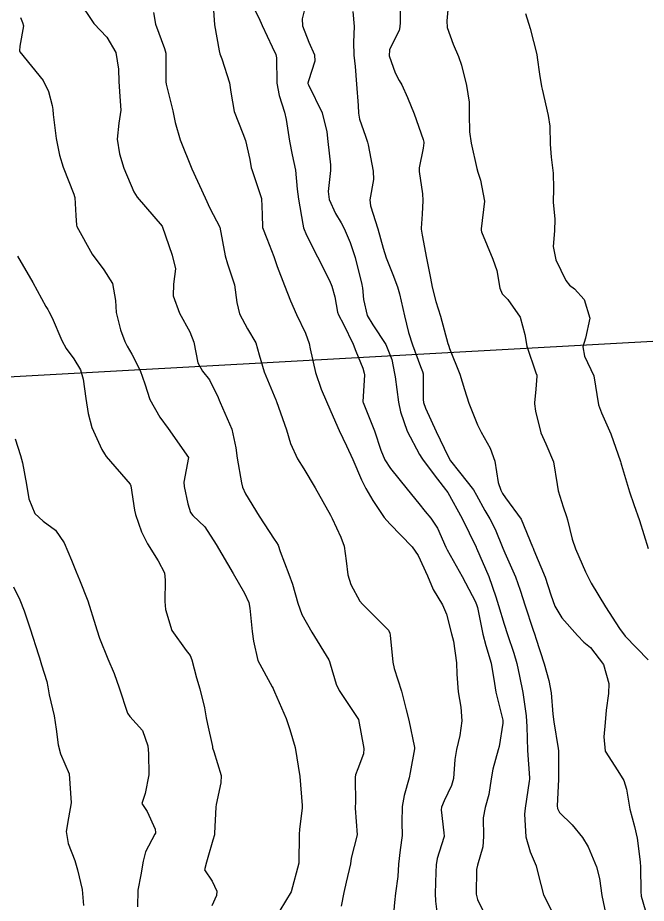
# Model space of a CAD drawing. Header units: metres. Extents: x 298520 to 308411, y 7433745 to 7450750.
# Drawn here: x 301731.9 to 301775.5, y 7442143.4 to 7442204.7 of the extents above; entities that cross this region are included whole.
import ezdxf

# ---------------------------------------------------------------- set-up
doc = ezdxf.new("R2010")
doc.units = ezdxf.units.M
doc.header["$LTSCALE"] = 10
doc.linetypes.add('CONTINUO', pattern=[0])
for name, color, linetype in [('Curvas de Nivel 1m', 11, 'Continuous'), ('Curvas de Nivel 5m', 15, 'Continuous'), ('TEXTO', 45, 'Continuous')]:
    doc.layers.add(name, color=color, linetype=linetype)

msp = doc.modelspace()

# ---------------------------------------------------------------- linework, layer by layer
at = {"layer": 'Curvas de Nivel 1m', "flags": 128}
for points, elevation in [([(301752.013, 7442206.151), (301751.645, 7442204.638), (301751.668, 7442204.155), (301752.106, 7442203.029), (301752.49, 7442202.146), (301752.531, 7442201.703), (301752.075, 7442200.357), (301752.035, 7442200.189), (301752.037, 7442200.15), (301752.072, 7442200.07), (301753.019, 7442198.14), (301753.349, 7442196.817), (301753.428, 7442196.136), (301753.608, 7442194.533), (301753.607, 7442194.134), (301753.448, 7442192.669), (301753.513, 7442192.135), (301753.963, 7442191.15), (301754.347, 7442190.514), (301754.558, 7442190.121), (301754.974, 7442189.146), (301755.309, 7442188.109), (301755.767, 7442186.24), (301755.799, 7442186.102), (301755.814, 7442186.013), (301755.894, 7442185.202), (301756.142, 7442184.097), (301756.533, 7442183.433), (301757.433, 7442182.084), (301757.843, 7442181.049), (301758.044, 7442180.078), (301758.077, 7442179.831), (301758.326, 7442178.075), (301758.463, 7442177.414), (301758.908, 7442176.069), (301759.767, 7442174.471), (301759.924, 7442174.217), (301760.034, 7442174.056), (301761.028, 7442172.757), (301761.572, 7442172.032), (301761.646, 7442171.945), (301761.731, 7442171.818), (301762.722, 7442170.02), (301763.693, 7442168.044), (301763.706, 7442168.023), (301763.727, 7442167.975), (301764.562, 7442166.001), (301765.052, 7442164.593), (301765.237, 7442163.994), (301765.624, 7442162.704), (301765.862, 7442161.986), (301766.314, 7442160.693), (301766.508, 7442159.976), (301766.707, 7442159.096), (301766.938, 7442157.97), (301767.148, 7442156.367), (301767.181, 7442155.965), (301767.194, 7442155.62), (301767.259, 7442153.964), (301767.391, 7442152.065), (301767.387, 7442151.962), (301767.371, 7442151.841), (301767.083, 7442149.966), (301767.038, 7442149.536), (301767.128, 7442147.965), (301767.438, 7442146.94), (301767.844, 7442145.956), (301767.985, 7442145.387), (301768.357, 7442143.95), (301769.373, 7442141.94)], 721), ([(301758.451, 7442206.075), (301758.439, 7442204.388), (301758.418, 7442204.076), (301758.36, 7442203.836), (301758.112, 7442203.351), (301757.698, 7442202.485), (301757.67, 7442202.084), (301758.081, 7442200.89), (301758.372, 7442200.372), (301758.538, 7442200.073), (301758.94, 7442199.191), (301759.412, 7442198.066), (301760.025, 7442196.281), (301760.068, 7442196.104), (301760.073, 7442196.059), (301760.019, 7442195.69), (301759.745, 7442194.323), (301759.752, 7442194.063), (301759.98, 7442192.529), (301760.01, 7442192.059), (301759.963, 7442191.114), (301759.882, 7442190.132), (301759.884, 7442190.061), (301759.947, 7442189.654), (301760.244, 7442188.055), (301760.529, 7442186.671), (301760.646, 7442186.049), (301760.904, 7442185.055), (301761.214, 7442184.04), (301761.737, 7442182.149), (301761.775, 7442182.031), (301761.792, 7442181.97), (301761.851, 7442181.814), (301762.566, 7442180.023), (301762.885, 7442178.957), (301763.191, 7442178.016), (301763.79, 7442176.513), (301764.045, 7442176.006), (301764.675, 7442174.899), (301764.981, 7442173.992), (301765.219, 7442172.51), (301765.392, 7442171.985), (301765.509, 7442171.761), (301765.728, 7442171.46), (301766.811, 7442169.969), (301767.594, 7442168.06), (301767.632, 7442167.961), (301767.691, 7442167.828), (301768.47, 7442165.952), (301768.87, 7442164.729), (301769.149, 7442163.945), (301769.631, 7442163.149), (301770.708, 7442161.924), (301771.16, 7442161.469), (301771.605, 7442161.08), (301772.504, 7442159.901), (301772.888, 7442158.589), (301772.858, 7442157.897), (301772.705, 7442156.749), (301772.636, 7442155.899), (301772.529, 7442154.904), (301772.627, 7442153.899), (301773.503, 7442152.548), (301773.928, 7442151.886), (301774.1, 7442151.271), (301774.344, 7442149.881), (301774.658, 7442148.681), (301774.849, 7442147.876), (301775.052, 7442146.251), (301775.073, 7442145.873), (301775.099, 7442144.18), (301775.134, 7442143.873), (301775.389, 7442142.921)], 719), ([(301761.802, 7442206.033), (301761.669, 7442204.493), (301761.697, 7442204.034), (301762.106, 7442202.892), (301762.476, 7442202.026), (301762.67, 7442201.441), (301763.024, 7442200.02), (301763.204, 7442198.871), (301763.212, 7442198.018), (301763.229, 7442196.82), (301763.354, 7442196.017), (301763.741, 7442194.277), (301763.81, 7442194.012), (301763.995, 7442193.46), (301764.271, 7442192.006), (301764.034, 7442190.089), (301764.032, 7442190.009), (301764.066, 7442189.894), (301764.84, 7442187.996), (301765.121, 7442187.198), (301765.328, 7442185.989), (301765.502, 7442185.589), (301765.895, 7442185.199), (301766.743, 7442183.971), (301767.064, 7442182.769), (301767.196, 7442181.967), (301767.835, 7442180.123), (301767.888, 7442179.959), (301767.897, 7442179.895), (301767.823, 7442178.996), (301767.73, 7442178.045), (301767.732, 7442177.961), (301767.805, 7442177.455), (301768.184, 7442175.956), (301768.528, 7442175.2), (301769.059, 7442173.947), (301769.299, 7442172.385), (301769.376, 7442171.944), (301769.722, 7442170.839), (301769.95, 7442170.171), (301770.017, 7442169.935), (301770.353, 7442168.584), (301770.58, 7442167.927), (301771.258, 7442166.328), (301771.466, 7442165.913), (301771.533, 7442165.784), (301771.659, 7442165.538), (301772.662, 7442163.9), (301773.621, 7442162.399), (301774.018, 7442161.886), (301775.597, 7442160.244)], 718), ([(301745.481, 7442205.575), (301745.583, 7442204.228), (301745.892, 7442202.427), (301745.933, 7442202.222), (301745.978, 7442202.108), (301746.089, 7442201.873), (301746.622, 7442200.215), (301746.707, 7442199.57), (301746.939, 7442198.211), (301747.533, 7442196.7), (301747.728, 7442196.203), (301748.01, 7442194.886), (301748.122, 7442194.316), (301748.149, 7442194.198), (301748.259, 7442193.936), (301748.834, 7442192.187), (301748.87, 7442191.094), (301748.905, 7442190.186), (301749.187, 7442189.423), (301749.683, 7442188.174), (301749.923, 7442187.492), (301750.421, 7442186.172), (301750.836, 7442185.11), (301751.261, 7442184.159), (301751.864, 7442182.872), (301752.121, 7442182.147), (301752.208, 7442181.788), (301752.578, 7442180.143), (301752.966, 7442178.994), (301753.326, 7442178.135), (301753.797, 7442177.073), (301754.215, 7442176.124), (301754.709, 7442175.053), (301755.148, 7442174.109), (301755.742, 7442172.713), (301756.052, 7442172.097), (301756.543, 7442171.273), (301757.318, 7442170.084), (301757.709, 7442169.658), (301759.267, 7442168.064), (301759.684, 7442167.472), (301760.318, 7442166.05), (301760.717, 7442165.108), (301761.353, 7442164.034), (301761.633, 7442163.389), (301761.991, 7442162.026), (301762.115, 7442161.518), (301762.324, 7442160.023), (301762.362, 7442159.245), (301762.453, 7442158.021), (301762.627, 7442156.949), (301762.705, 7442156.018), (301762.566, 7442154.987), (301762.327, 7442154.022), (301762.214, 7442153.321), (301762.118, 7442152.024), (301761.986, 7442151.527), (301761.477, 7442150.466), (301761.303, 7442150.033), (301761.278, 7442149.84), (301761.455, 7442148.255), (301761.476, 7442148.03), (301761.475, 7442148.007), (301761.451, 7442147.935), (301761.003, 7442146.463), (301760.921, 7442146.038), (301760.899, 7442145.519), (301760.86, 7442144.038), (301760.873, 7442143.513), (301761.061, 7442142.035)], 723), ([(301748.138, 7442205.676), (301748.647, 7442204.711), (301748.867, 7442204.189), (301749.574, 7442202.704), (301749.829, 7442202.174), (301749.859, 7442201.942), (301749.888, 7442200.173), (301750.06, 7442199.339), (301750.422, 7442198.166), (301750.527, 7442197.676), (301750.758, 7442196.163), (301750.955, 7442195.219), (301751.171, 7442194.158), (301751.304, 7442192.836), (301751.381, 7442192.156), (301751.686, 7442190.423), (301751.747, 7442190.152), (301751.948, 7442189.648), (301752.717, 7442188.142), (301753.534, 7442186.508), (301753.694, 7442186.132), (301753.896, 7442185.392), (301754.082, 7442184.324), (301754.157, 7442184.126), (301754.509, 7442183.485), (301755.167, 7442182.11), (301755.362, 7442181.622), (301755.836, 7442180.446), (301755.936, 7442180.099), (301755.95, 7442179.981), (301755.848, 7442178.1), (301755.859, 7442178.052), (301756.654, 7442176.091), (301757.102, 7442174.754), (301757.375, 7442174.084), (301757.754, 7442173.497), (301758.914, 7442172.068), (301759.723, 7442171.055), (301760.172, 7442170.508), (301760.565, 7442170.047), (301761.017, 7442169.351), (301761.605, 7442168.031), (301761.69, 7442167.847), (301762.724, 7442166.019), (301763.645, 7442164.261), (301763.745, 7442164.009), (301763.784, 7442163.866), (301764.161, 7442162.005), (301764.375, 7442161.233), (301764.724, 7442159.999), (301764.968, 7442158.607), (301765.066, 7442157.995), (301765.544, 7442156.06), (301765.551, 7442155.99), (301765.541, 7442155.84), (301765.283, 7442154.234), (301765.228, 7442153.993), (301764.846, 7442152.653), (301764.729, 7442151.998), (301764.573, 7442150.908), (301764.31, 7442150.002), (301764.18, 7442149.288), (301764.21, 7442148.002), (301764.158, 7442147.287), (301763.788, 7442146.006), (301763.724, 7442145.703), (301763.692, 7442144.007), (301763.781, 7442143.622), (301764.589, 7442141.998)], 722), ([(301732.126, 7442204.739), (301732.284, 7442204.388), (301732.346, 7442204.161), (301732.098, 7442202.758), (301732.057, 7442202.427), (301732.064, 7442202.39), (301732.092, 7442202.346), (301733.699, 7442200.374), (301734.065, 7442199.614), (301734.324, 7442198.635), (301734.37, 7442198.365), (301734.394, 7442198.019), (301734.604, 7442196.361), (301734.843, 7442195.189), (301735.097, 7442194.354), (301735.833, 7442192.484), (301735.887, 7442192.341), (301735.897, 7442192.266), (301735.96, 7442191.026), (301736.017, 7442190.339), (301736.044, 7442190.247), (301737.108, 7442188.328), (301737.917, 7442187.248), (301738.5, 7442186.311), (301738.713, 7442185.129), (301738.766, 7442184.307), (301739.065, 7442183.102), (301739.359, 7442182.297), (301739.517, 7442181.963), (301739.844, 7442181.399), (301740.421, 7442180.284), (301740.754, 7442179.35), (301741.096, 7442178.277), (301741.795, 7442177.044), (301742.358, 7442176.264), (301743.763, 7442174.25), (301743.441, 7442172.55), (301743.46, 7442172.253), (301743.721, 7442171.041), (301743.904, 7442170.436), (301744.064, 7442170.245), (301744.911, 7442169.438), (301745.693, 7442168.22), (301746.854, 7442166.208), (301747.649, 7442164.856), (301747.939, 7442164.197), (301748.014, 7442163.819), (301748.191, 7442162.194), (301748.274, 7442161.526), (301748.562, 7442160.19), (301749.575, 7442158.354), (301749.638, 7442158.243), (301749.663, 7442158.179), (301749.733, 7442158.015), (301750.535, 7442156.165), (301750.791, 7442155.417), (301751.155, 7442154.156), (301751.493, 7442152.15), (301751.637, 7442150.148), (301751.634, 7442149.985), (301751.456, 7442148.49), (301751.432, 7442148.15), (301751.423, 7442146.15), (301750.88, 7442144.158), (301750.092, 7442142.871)], 726), ([(301741.336, 7442205.073), (301741.478, 7442204.276), (301742.098, 7442202.591), (301742.2, 7442202.269), (301742.212, 7442202.149), (301742.203, 7442200.269), (301742.223, 7442200.117), (301742.681, 7442198.264), (301742.848, 7442197.454), (301743.187, 7442196.258), (301744.003, 7442194.25), (301744.922, 7442192.236), (301745.251, 7442191.516), (301745.953, 7442190.22), (301746.3, 7442188.216), (301746.477, 7442187.662), (301746.952, 7442186.21), (301747.114, 7442184.984), (301747.307, 7442184.206), (301747.867, 7442183.164), (301748.435, 7442182.194), (301748.677, 7442181.359), (301749.011, 7442180.188), (301749.814, 7442178.247), (301749.836, 7442178.202), (301749.842, 7442178.18), (301749.863, 7442178.128), (301750.554, 7442176.168), (301750.84, 7442175.231), (301751.33, 7442174.156), (301751.753, 7442173.459), (301752.54, 7442172.142), (301753.596, 7442170.249), (301753.666, 7442170.13), (301753.712, 7442170.034), (301754.313, 7442168.734), (301754.562, 7442168.117), (301754.692, 7442167.101), (301754.811, 7442166.113), (301755.008, 7442165.461), (301755.645, 7442164.31), (301755.815, 7442164.098), (301757.616, 7442162.297), (301757.716, 7442162.079), (301757.745, 7442161.946), (301757.922, 7442160.077), (301758.024, 7442159.64), (301758.514, 7442158.071), (301758.851, 7442156.77), (301759.023, 7442156.065), (301759.423, 7442154.162), (301759.428, 7442154.061), (301759.133, 7442152.429), (301759.043, 7442152.064), (301758.701, 7442150.847), (301758.569, 7442150.069), (301758.556, 7442148.975), (301758.566, 7442148.069), (301758.442, 7442147.066), (301758.324, 7442146.071), (301758.267, 7442145.219), (301758.115, 7442144.073), (301758.046, 7442143.424), (301757.931, 7442142.075)], 724), ([(301767.101, 7442205.003), (301767.444, 7442203.967), (301767.893, 7442202.165), (301767.925, 7442201.962), (301768.081, 7442200.801), (301768.214, 7442199.959), (301768.258, 7442199.77), (301768.686, 7442197.954), (301768.786, 7442197.202), (301768.824, 7442195.952), (301768.899, 7442195.066), (301769.031, 7442193.95), (301769.042, 7442192.894), (301769.032, 7442191.949), (301769.146, 7442190.763), (301769.126, 7442189.948), (301769.026, 7442188.86), (301769.222, 7442187.947), (301769.909, 7442186.52), (301770.16, 7442186.191), (301770.503, 7442185.931), (301771.184, 7442185.209), (301771.564, 7442183.915), (301771.264, 7442182.517), (301771.092, 7442181.921), (301771.19, 7442181.264), (301771.833, 7442179.91), (301772.16, 7442177.906), (301772.365, 7442177.336), (301773.013, 7442175.898), (301773.687, 7442173.967), (301773.711, 7442173.891), (301773.76, 7442173.713), (301774.325, 7442171.884), (301774.617, 7442170.988), (301774.997, 7442169.877), (301775.608, 7442167.956)], 717), ([(301731.93, 7442188.203), (301732.979, 7442186.379), (301733.886, 7442184.722), (301734.021, 7442184.505), (301734.109, 7442184.367), (301734.318, 7442183.922), (301735.004, 7442182.353), (301735.295, 7442181.796), (301735.84, 7442181.083), (301736.302, 7442180.335), (301736.48, 7442179.68), (301736.658, 7442178.332), (301736.828, 7442177.3), (301737.081, 7442176.327), (301737.768, 7442174.816), (301737.945, 7442174.497), (301738.071, 7442174.317), (301739.735, 7442172.412), (301739.783, 7442172.299), (301740.034, 7442170.613), (301740.106, 7442170.294), (301740.526, 7442169.112), (301740.931, 7442168.281), (301741.675, 7442167.102), (301742.098, 7442166.266), (301742.162, 7442165.761), (301742.13, 7442164.265), (301742.168, 7442163.731), (301742.612, 7442162.26), (301743.599, 7442160.878), (301743.892, 7442160.541), (301744.003, 7442160.244), (301744.328, 7442158.986), (301744.565, 7442158.235), (301744.874, 7442156.91), (301745.001, 7442156.228), (301745.083, 7442155.772), (301745.424, 7442154.221), (301745.443, 7442154.142), (301745.52, 7442153.882), (301746.025, 7442152.215), (301746.003, 7442151.707), (301745.692, 7442150.218), (301745.667, 7442150.022), (301745.58, 7442148.219), (301745.566, 7442148.104), (301745.446, 7442147.732), (301745.117, 7442146.535), (301745.012, 7442146.226), (301744.873, 7442145.683), (301745.41, 7442144.912), (301745.731, 7442144.217), (301745.715, 7442143.901), (301745.393, 7442143.192)], 727), ([(301731.775, 7442175.556), (301732.126, 7442174.386), (301732.268, 7442173.872), (301732.561, 7442172.382), (301732.724, 7442171.379), (301733.118, 7442170.376), (301733.708, 7442169.83), (301734.561, 7442169.217), (301735.157, 7442168.348), (301735.675, 7442167.133), (301735.992, 7442166.337), (301736.225, 7442165.767), (301736.795, 7442164.328), (301737.336, 7442162.613), (301737.421, 7442162.322), (301737.614, 7442161.744), (301738.19, 7442160.314), (301738.615, 7442159.277), (301738.973, 7442158.306), (301739.547, 7442156.541), (301739.704, 7442156.298), (301740.584, 7442155.335), (301740.96, 7442154.278), (301740.997, 7442153.757), (301741.032, 7442152.277), (301740.78, 7442150.984), (301740.542, 7442150.284), (301740.909, 7442149.72), (301741.455, 7442148.508), (301741.49, 7442148.27), (301741.489, 7442148.233), (301741.451, 7442148.164), (301740.789, 7442146.923), (301740.641, 7442146.282), (301740.468, 7442145.339), (301740.259, 7442144.287), (301740.239, 7442143.135)], 728), ([(301731.652, 7442165.289), (301732.085, 7442164.386), (301732.391, 7442163.627), (301732.811, 7442162.378), (301733.385, 7442160.583), (301733.444, 7442160.371), (301733.588, 7442159.893), (301733.956, 7442158.744), (301734.02, 7442158.363), (301734.114, 7442157.813), (301734.457, 7442156.356), (301734.602, 7442155.422), (301734.739, 7442154.352), (301734.9, 7442153.732), (301735.503, 7442152.34), (301735.638, 7442150.338), (301735.462, 7442149.286), (301735.299, 7442148.342), (301735.44, 7442147.509), (301735.899, 7442146.335), (301736.073, 7442145.677), (301736.399, 7442144.33), (301736.494, 7442143.227)], 729)]:
    msp.add_lwpolyline(points, dxfattribs=dict(at, elevation=elevation))
at = {"layer": 'Curvas de Nivel 5m', "flags": 128}
for points, elevation in [([(301736.139, 7442205.936), (301737.224, 7442204.329), (301738.109, 7442203.375), (301738.736, 7442202.31), (301738.922, 7442201.148), (301738.94, 7442200.307), (301739.017, 7442199.26), (301739.083, 7442198.305), (301738.94, 7442197.406), (301738.837, 7442196.308), (301738.99, 7442195.283), (301739.282, 7442194.301), (301739.978, 7442192.662), (301740.223, 7442192.288), (301741.953, 7442190.27), (301742.65, 7442188.263), (301742.862, 7442187.317), (301742.722, 7442186.262), (301742.711, 7442185.445), (301743.156, 7442184.257), (301743.864, 7442182.966), (301744.146, 7442182.246), (301744.413, 7442180.815), (301744.736, 7442180.236), (301745.235, 7442179.636), (301745.815, 7442178.418), (301745.89, 7442178.219), (301745.962, 7442178.067), (301746.783, 7442176.21), (301747.061, 7442174.916), (301747.151, 7442174.206), (301747.449, 7442172.492), (301747.518, 7442172.202), (301747.728, 7442171.732), (301748.668, 7442170.19), (301749.697, 7442168.6), (301749.872, 7442168.355), (301749.972, 7442168.176), (301750.12, 7442167.74), (301750.71, 7442166.164), (301750.967, 7442165.471), (301751.339, 7442164.155), (301751.631, 7442163.376), (301752.323, 7442162.143), (301753.485, 7442160.24), (301753.535, 7442160.131), (301753.591, 7442159.962), (301754.005, 7442158.551), (301754.204, 7442158.121), (301755.543, 7442156.1), (301755.916, 7442154.096), (301755.891, 7442153.722), (301755.502, 7442152.692), (301755.333, 7442152.274), (301755.308, 7442152.112), (301755.327, 7442150.259), (301755.321, 7442150.112), (301755.319, 7442149.959), (301755.453, 7442148.11), (301755.049, 7442146.493), (301754.98, 7442146.114), (301754.702, 7442144.825), (301754.519, 7442144.119), (301754.349, 7442143.165)], 725), ([(301755.162, 7442205.143), (301755.254, 7442204.113), (301755.19, 7442203.03), (301755.221, 7442202.113), (301755.306, 7442201.332), (301755.416, 7442200.11), (301755.518, 7442198.641), (301755.552, 7442198.107), (301755.624, 7442197.691), (301756.027, 7442196.508), (301756.17, 7442196.099), (301756.217, 7442195.902), (301756.559, 7442194.094), (301756.577, 7442193.511), (301756.328, 7442192.096), (301756.374, 7442191.691), (301756.888, 7442190.091), (301757.264, 7442188.762), (301757.47, 7442188.085), (301757.915, 7442186.919), (301758.238, 7442186.077), (301758.392, 7442185.581), (301758.74, 7442184.071), (301759.017, 7442182.917), (301759.288, 7442182.066), (301759.838, 7442180.561), (301759.983, 7442180.206), (301760.013, 7442180.057), (301760.027, 7442178.269), (301760.054, 7442178.056), (301760.188, 7442177.673), (301760.925, 7442176.043), (301761.212, 7442175.473), (301761.766, 7442174.314), (301761.924, 7442174.028), (301762.542, 7442173.232), (301763.501, 7442172.012), (301763.729, 7442171.653), (301764.306, 7442170.589), (301764.65, 7442169.996), (301765.011, 7442169.295), (301765.547, 7442167.982), (301765.688, 7442167.646), (301766.416, 7442165.979), (301766.752, 7442165.071), (301767.094, 7442163.968), (301767.619, 7442162.355), (301767.755, 7442161.959), (301767.837, 7442161.731), (301768.402, 7442159.952), (301768.728, 7442158.802), (301768.89, 7442157.947), (301769.015, 7442156.481), (301769.064, 7442155.945), (301769.375, 7442154.091), (301769.388, 7442153.941), (301769.408, 7442152.027), (301769.406, 7442151.941), (301769.299, 7442150.117), (301769.318, 7442149.942), (301769.47, 7442149.664), (301770.346, 7442148.811), (301771.07, 7442147.916), (301771.444, 7442147.288), (301772.036, 7442145.904), (301772.226, 7442145.09), (301772.404, 7442143.9), (301772.679, 7442142.601)], 720)]:
    msp.add_lwpolyline(points, dxfattribs=dict(at, elevation=elevation))
at = {"layer": 'TEXTO', "linetype": 'CONTINUO'}
msp.add_polyline3d([(301782.6, 7442182.661, 0), (301570.574, 7442170.931, 0)], dxfattribs=at)

doc.saveas('drawing.dxf')
